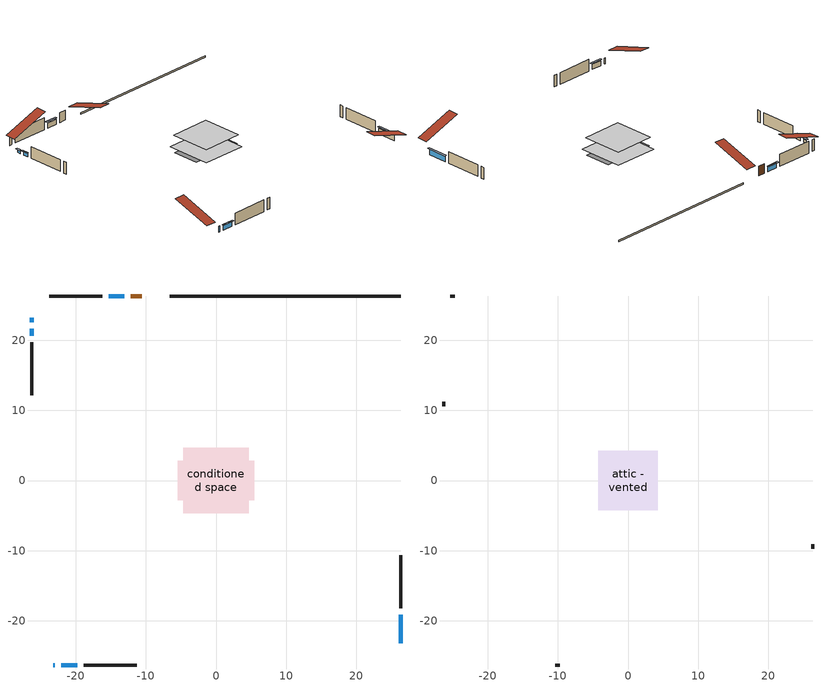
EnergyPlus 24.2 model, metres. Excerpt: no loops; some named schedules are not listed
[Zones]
conditioned space
 floor adiabatic (Floor2 construction): -3.89,-3.89 -3.89,3.89 3.89,3.89 3.89,-3.89 z0.3
 floor adiabatic (AdiabaticFloorConstruction): -4.69,-4.69 -4.69,4.69 4.69,4.69 4.69,-4.69 z0.3
 floor foundation (Slab1 construction): -5.42,-2.8 -5.42,2.8 5.42,2.8 5.42,-2.8 z0
 wall outside (AdiabaticWallConstruction 1): -10.6,26.28 -12.14,26.28 z0.3:2.33
 wall outside (AdiabaticWallConstruction): -23.19,-26.28 -22.94,-26.28 / 26.28,-23.19 26.28,-19.12 z0.3:1.52; -26.28,23.19 -26.28,22.57 z0.3:0.91; -26.28,21.65 -26.28,20.63 z0.3:1.06; -13.07,26.28 -15.3,26.28 / -22.01,-26.28 -19.77,-26.28 z0.3:1.34
 wall outside (Wall1 construction): -16.23,26.28 -23.78,26.28 / -18.85,-26.28 -11.3,-26.28 / -26.28,19.7 -26.28,12.15 / 26.28,-18.2 26.28,-10.65 z0.3:2.74
 wall foundation (FoundationWall1 construction): 26.28,26.28 -6.58,26.28 z0:0.3
 window (WindowConstruction 5): -23.18,-26.28 -22.94,-26.28 z0.3:1.52
 window (WindowConstruction 3): -26.28,23.18 -26.28,22.58 z0.3:0.91
 window (WindowConstruction 4): -26.28,21.65 -26.28,20.63 z0.3:1.06
 window (WindowConstruction): 26.28,-23.18 26.28,-19.13 z0.3:1.52
 window (WindowConstruction 1): -13.07,26.28 -15.3,26.28 z0.3:1.34
 window (WindowConstruction 2): -22.01,-26.28 -19.78,-26.28 z0.3:1.34
 door (Door): -10.6,26.28 -12.14,26.28 z0.3:2.33
 ceiling adiabatic (AdiabaticFloorConstruction): 4.69,-4.69 4.69,4.69 -4.69,4.69 -4.69,-4.69 z0.3
attic - vented
 floor to conditioned space (Floor1 construction Reversed): -4.23,-4.23 -4.23,4.23 4.23,4.23 4.23,-4.23 z2.74
 wall outside (Wall2 construction): -24.71,26.28 -25.36,26.28 / -10.37,-26.28 -9.72,-26.28 / -26.28,11.23 -26.28,10.58 / 26.28,-9.72 26.28,-9.07 z0.3:2.74
 roof outside (Roof1 construction): -9.68,26.28,2.74 -9.68,18.05,5.48 -7.5,18.05,5.48 -7.5,26.28,2.74; -24.11,-26.28,2.74 -24.11,-18.05,5.48 -26.28,-18.05,5.48 -26.28,-26.28,2.74; -26.28,24.11,2.74 -18.05,24.11,5.48 -18.05,26.28,5.48 -26.28,26.28,2.74; 26.28,-24.11,2.74 18.05,-24.11,5.48 18.05,-26.28,5.48 26.28,-26.28,2.74
shading: -26.28,22.37 -26.28,23.39 -26.7,23.39 -26.7,22.37 z1.11; -26.28,20.43 -26.28,21.85 -26.7,21.85 -26.7,20.43 z1.26; 26.28,-18.92 26.28,-23.39 26.7,-23.39 26.7,-18.92 z1.72; -15.5,26.28 -12.87,26.28 -12.87,26.7 -15.5,26.7 z1.54; -19.57,-26.28 -22.21,-26.28 -22.21,-26.7 -19.57,-26.7 z1.54
[Building]
Building 1: Terrain=Suburbs
[Site:Location]
Toronto Intl AP_ON: Latitude {deg}=43.68; Longitude {deg}=-79.63; Time Zone {hr}=-5; Elevation {m}=173; Keep Site Location Information=Yes
[Site:GroundTemperature:Shallow]
4.59119, 2.66285, 2.50842, 3.42352, 7.09712, 10.7536, 13.9236, 15.9317, 16.1023, 14.4691, 11.3799, 7.83558
[Site:WaterMainsTemperature]
Calculation Method=Schedule; Temperature Schedule=mains temperature schedule
[Material] Roughness=Rough; Thermal Absorptance=0.9
Name | Thickness {m} | Conductivity {W/m-K} | Density {kg/m3} | Specific Heat {J/kg-K} | Solar Absorptance | Visible Absorptance
asphalt or fiberglass shingles | 0.00635 | 0.162714 | 1121.4 | 1465.45 | 0.4 | 0.4
ceiling stud and cavity | 0.1397 | 0.0999208 | 65.682 | 1177.47 | 0.7 | 0.7
concrete 4.0 in. | 0.1016 | 1.803125 | 2242.8 | 837.4 | 0.7 | 0.7
concrete 8.0 in. | 0.2032 | 1.803125 | 2242.8 | 837.4 | 0.7 | 0.7
door material | 0.04445 | 0.188738 | 512.64 | 1214.23 | 0.7 | 0.7
exterior vertical ins | 0.00202101 | 0.029427 | 32.04 | 1214.23 | 0.7 | 0.7
floor covering | 0.0127 | 9.015625 | 54.468 | 1339.84 | 0.6 | 0.6
floor covering 1 | 0.0127 | 0.0433444 | 54.468 | 1339.84 | 0.6 | 0.6
floor rigid ins; wall rigid ins | 0.512978 | 0.029427 | 32.04 | 1214.23 | 0.7 | 0.7
floor stud and cavity | 0.0889 | 0.340671 | 50.32683 | 1063.81 | 0.7 | 0.7
floor stud and cavity 1 | 0.1397 | 1.75129 | 37.0049 | 1207.88 | 0.7 | 0.7
furniture material conditioned space 1 | 0.1524 | 0.115458 | 640.8 | 1214.23 | 0.6 | 0.6
gypsum board | 0.0127 | 0.160291 | 801 | 837.4 | 0.6 | 0.6
gypsum board 1 | 0.0127 | 0.160291 | 801 | 837.4 | 0.7 | 0.7
osb sheathing 0.5 in. | 0.0127 | 0.115458 | 512.64 | 1214.23 | 0.7 | 0.7
osb sheathing 0.75 in. | 0.01905 | 0.115458 | 512.64 | 1214.23 | 0.7 | 0.7
wall stud and cavity | 0.1397 | 0.158996 | 139.0536 | 1170.24 | 0.7 | 0.7
wall stud and cavity 1 | 0.0889 | 6.9971 | 50.32683 | 1063.81 | 0.6 | 0.6
wall stud and cavity 2 | 0.0889 | 0.380278 | 52.3479 | 1209.89 | 0.7 | 0.7
wall stud and cavity 3 | 0.0889 | 0.391764 | 83.0341 | 1211.67 | 0.7 | 0.7
wood siding | 0.0254 | 0.102417 | 544.68 | 1172.36 | 0.4 | 0.4
wood siding 1 | 0.00254 | 0.102417 | 544.68 | 1172.36 | 0.4 | 0.4
wood siding 2; wood siding 3 | 0.0254 | 0.102417 | 544.68 | 1172.36 | 0.7 | 0.7
[WindowMaterial:SimpleGlazingSystem]
Name | U-Factor {W/m2-K} | Solar Heat Gain Coefficient
WindowMaterial | 2.77711 | 0.66
WindowMaterial 1 | 2.77597 | 0.65
WindowMaterial 2 | 3.00026 | 0.58
WindowMaterial 3 | 2.95653 | 0.63
WindowMaterial 4 | 5.08635 | 0.63
[Construction]
AdiabaticFloorConstruction: floor stud and cavity 1, floor rigid ins, osb sheathing 0.75 in., floor covering 1
AdiabaticWallConstruction: wood siding 2, wall rigid ins, wall stud and cavity 2, gypsum board
AdiabaticWallConstruction 1: wood siding 3, wall rigid ins, wall stud and cavity 2, gypsum board
Door: door material
Floor1 construction Reversed: gypsum board, ceiling stud and cavity
Floor2 construction: floor stud and cavity, floor covering
FoundationWall1 construction: concrete 8.0 in., gypsum board 1
furniture construction conditioned space 1: furniture material conditioned space 1
PartitionWallConstruction: gypsum board, wall stud and cavity 3, gypsum board
Roof1 construction: asphalt or fiberglass shingles
Slab1 construction: concrete 4.0 in.
Wall1 construction: wood siding, osb sheathing 0.5 in., wall stud and cavity, gypsum board
Wall2 construction: wood siding 1, wall stud and cavity 1
WindowConstruction: WindowMaterial
WindowConstruction 1; WindowConstruction 2: WindowMaterial 1
WindowConstruction 3: WindowMaterial 2
WindowConstruction 4: WindowMaterial 3
WindowConstruction 5: WindowMaterial 4
[Zone] Multiplier=1; Part of Total Floor Area=Yes
Name | Volume {m3}
attic - vented | 31.8712
conditioned space | 176.5
[Space]
Name | Zone | Volume {m3}
attic - vented 1 | attic - vented | 31.8712
conditioned space 1 | conditioned space | 176.5
[ZoneInfiltration:EffectiveLeakageArea]
infil attic - vented 1: Zone or Space=attic - vented 1; Schedule=Always On Discrete; Effective Air Leakage Area {cm2}=2959.03; Stack Coefficient=0.00036048; Wind Coefficient=1.2828e-05
[ZoneMixing]
whole house fan mix: Zone or Space=attic - vented; Schedule=Always On Continuous; Design Flow Rate Calculation Method=Flow/Zone; Design Flow Rate {m3/s}=0; Source Zone or Space=conditioned space
[SurfaceProperty:ExposedFoundationPerimeter]
Slab1: Exposed Perimeter Calculation Method=TotalExposedPerimeter; Total Exposed Perimeter {m}=32.86
[InternalMass] Zone or ZoneList=conditioned space; Space or SpaceList=conditioned space 1
Name | Construction | Surface Area {m2}
furniture mass conditioned space 1 | furniture construction conditioned space 1 | 83.656
partition wall mass | PartitionWallConstruction | 148.5
[Lights]
interior lighting: Zone or ZoneList or Space or SpaceList=conditioned space 1; Schedule=interior lighting schedule; Design Level Calculation Method=LightingLevel; Lighting Level {W}=343.2; Return Air Fraction=0; Fraction Radiant=0.6; Fraction Visible=0.2; Fraction Replaceable=1
[People]
occupants: Zone or ZoneList or Space or SpaceList=conditioned space 1; Number of People Schedule=occupants schedule; Number of People Calculation Method=People; Number of People=3; Fraction Radiant=0.314171; Sensible Heat Fraction=0.56303; Activity Level Schedule=occupants activity schedule; Carbon Dioxide Generation Rate {m3/s-W}=0; Enable ASHRAE 55 Comfort Warnings=No; Mean Radiant Temperature Calculation Type=EnclosureAveraged
[ElectricEquipment] Zone or ZoneList or Space or SpaceList=conditioned space 1; Design Level Calculation Method=EquipmentLevel
Name | Schedule | Design Level {W} | Fraction Latent | Fraction Radiant | Fraction Lost
clothes dryer | clothes dryer schedule | 140.772 | 0.015 | 0.081 | 0.85
clothes washer | clothes washer schedule | 32.1985 | 0.03 | 0.162 | 0.7
cooking range | cooking range schedule | 215.147 | 0.08 | 0.432 | 0.2
dishwasher | dishwasher schedule | 66.8632 | 0.3 | 0.18 | 0.4
fridge | fridge schedule | 72.9452 | 0 | 0.6 | 0
mech vent house fan | mech vent house fan schedule | 0 | 0 | 0 | 1
mech vent house fan cfis | mech vent house fan cfis schedule | 0 | 0 | 0 | 0
misc plug loads | misc plug loads schedule | 494.7 | 0.045 | 0.513 | 0.1
whole house fan | Always On Discrete | 0 | 0 | 0 | 1
[OtherEquipment] Zone or ZoneList or Space or SpaceList=conditioned space 1; Design Level Calculation Method=EquipmentLevel
Name | Fuel Type | Schedule | Design Level {W} | Fraction Latent | Fraction Radiant | Fraction Lost
clothes dryer 1 | Electricity | clothes dryer schedule | 0 | 0.015 | 0.081 | 0.85
cooking range 1 | Electricity | cooking range schedule | 0 | 0.08 | 0.432 | 0.2
general water use latent | None | general water use schedule | 62.594 | 1 | 0 | 0
general water use sensible | None | general water use schedule | -61.6891 | 0 | 0.6 | 0
mech vent house fan latent load | None | Always On Discrete | 0 | 1 | 0 | 0
mech vent house fan sensible load | None | Always On Discrete | 0 | 0 | 0 | 0
water heater energy adjustment1 | Electricity | Always On Discrete | 0.01 | 0 | 0 | 1
[ZoneInfiltration:DesignFlowRate] Zone or ZoneList or Space or SpaceList=conditioned space 1; Schedule=Always On Discrete; Design Flow Rate Calculation Method=Flow/Zone; Design Flow Rate {m3/s}=0
infil flow; natural vent flow; whole house fan flow
[ZoneControl:Thermostat]
conditioned space Thermostat: Zone or ZoneList=conditioned space; Control Type Schedule=conditioned space Thermostat Schedule; Control 1=conditioned space temperature setpoint; Temperature Difference Between Cutout And Setpoint {deltaC}=0
[ZoneHVAC:Baseboard:Convective:Electric]
electric baseboard: Availability Schedule=Always On Discrete; Heating Design Capacity {W}=11812.5; Efficiency=1
[AirLoopHVAC:UnitarySystem]
unit heater unitary system: Control Type=Load; Controlling Zone or Thermostat Location=conditioned space; Dehumidification Control Type=None; Availability Schedule=Always On Discrete; Supply Fan=unit heater supply fan; Fan Placement=BlowThrough; Supply Air Fan Operating Mode Schedule=unit heater auto fan schedule; Heating Coil=unit heater htg coil; DX Heating Coil Sizing Ratio=1; Use DOAS DX Cooling Coil=No; Minimum Supply Air Temperature {C}=2; Latent Load Control=SensibleOnlyLoadControl; Cooling Supply Air Flow Rate Method=None; Heating Supply Air Flow Rate Method=SupplyAirFlowRate; Heating Supply Air Flow Rate {m3/s}=0.00141584; No Load Supply Air Flow Rate Method=SupplyAirFlowRate; No Load Supply Air Flow Rate {m3/s}=0; No Load Supply Air Flow Rate Control Set To Low Speed=Yes; Maximum Supply Air Temperature {C}=48.8889; Maximum Outdoor Dry-Bulb Temperature for Supplemental Heater Operation {C}=21; Ancillary On-Cycle Electric Power {W}=0; Ancillary Off-Cycle Electric Power {W}=0
[Fan:SystemModel]
unit heater supply fan: Availability Schedule=Always On Discrete; Design Maximum Air Flow Rate {m3/s}=0.00141584; Speed Control Method=Discrete; Electric Power Minimum Flow Rate Fraction=0.2; Design Pressure Rise {Pa}=500; Motor Efficiency=1; Motor In Air Stream Fraction=1; Design Electric Power Consumption {W}=Autosize; Design Power Sizing Method=PowerPerFlow; Electric Power Per Unit Flow Rate {W/(m3/s)}=1e-06; Electric Power Per Unit Flow Rate Per Unit Pressure {W/((m3/s)-Pa)}=1.66667; Fan Total Efficiency=0.7; Motor Loss Radiative Fraction=0; Number of Speeds=1; Speed Flow Fraction 1=1; Speed Electric Power Fraction 1=1
[Coil:Heating:Fuel]
unit heater htg coil: Availability Schedule=Always On Discrete; Fuel Type=OtherFuel1; Burner Efficiency=0.3; Nominal Capacity {W}=0.293071; On Cycle Parasitic Electric Load {W}=0; Off Cycle Parasitic Fuel Load {W}=0
[Zone equipment]
conditioned space: electric baseboard, unit heater unitary system
[Foundation:Kiva]
Foundation Kiva 1: Initial Indoor Air Temperature {C}=18; Wall Height Above Grade {m}=0.300015; Wall Depth Below Slab {m}=0.2032; Custom Block Material Name 1=exterior vertical ins; Custom Block Depth 1 {m}=0.300015; Custom Block X Position 1 {m}=0.2159; Custom Block Z Position 1 {m}=0
[Foundation:Kiva:Settings]
Soil Conductivity {W/m-K}=0.849921; Soil Density {kg/m3}=1842.3; Soil Specific Heat {J/kg-K}=418.7; Ground Solar Absorptivity=0.9; Ground Thermal Absorptivity=0.9; Ground Surface Roughness {m}=0.03; Far-Field Width {m}=40; Deep-Ground Boundary Condition=ZeroFlux; Deep-Ground Depth {m}=40; Minimum Cell Dimension {m}=0.2; Maximum Cell Growth Coefficient=3; Simulation Timestep=Timestep
[Exterior:Lights]
exterior lighting: Schedule=exterior lighting schedule; Design Level {W}=75.6
[EnergyManagementSystem:GlobalVariable]
infil_program_Qfan
infil_program_Qinf
natural_vent_program_Qnv
natural_vent_program_Qwhf
[EnergyManagementSystem:Sensor]
Name | Output:Variable or Output:Meter Index Key | Output:Variable or Output:Meter
airflow_gain | infil flow | Infiltration Sensible Heat Gain Energy
airflow_gain_1 | natural vent flow | Infiltration Sensible Heat Gain Energy
airflow_gain_2 | whole house fan flow | Infiltration Sensible Heat Gain Energy
airflow_loss | infil flow | Infiltration Sensible Heat Loss Energy
airflow_loss_1 | natural vent flow | Infiltration Sensible Heat Loss Energy
airflow_loss_2 | whole house fan flow | Infiltration Sensible Heat Loss Energy
clg_load_cond |  | Cooling:EnergyTransfer:Zone:CONDITIONED SPACE
clg_sp_s; clg_sp_s_1 | cooling setpoint | Schedule Value
clothes_dryer_exhaust_0_sch_s | clothes dryer exhaust 0 schedule | Schedule Value
conditioned_space_clg_unmet_s | conditioned space | Zone Cooling Setpoint Not Met Time
conditioned_space_htg_unmet_s | conditioned space | Zone Heating Setpoint Not Met Time
cool_season | cooling season schedule | Schedule Value
fridge_tin_s; tin_s; tin_s_1 | conditioned space | Zone Mean Air Temperature
htg_load_cond |  | Heating:EnergyTransfer:Zone:CONDITIONED SPACE
htg_sp_s; htg_sp_s_1 | heating setpoint | Schedule Value
ig_ee_conv | clothes dryer | Electric Equipment Convective Heating Energy
ig_ee_conv_2 | cooking range | Electric Equipment Convective Heating Energy
ig_ee_conv_4 | fridge | Electric Equipment Convective Heating Energy
ig_ee_conv_5 | misc plug loads | Electric Equipment Convective Heating Energy
ig_ee_conv_6 | whole house fan | Electric Equipment Convective Heating Energy
ig_ee_rad | clothes dryer | Electric Equipment Radiant Heating Energy
ig_ee_rad_2 | cooking range | Electric Equipment Radiant Heating Energy
ig_ee_rad_4 | fridge | Electric Equipment Radiant Heating Energy
ig_ee_rad_5 | misc plug loads | Electric Equipment Radiant Heating Energy
ig_ee_rad_6 | whole house fan | Electric Equipment Radiant Heating Energy
ig_lgt_conv | interior lighting | Lights Convective Heating Energy
ig_lgt_rad | interior lighting | Lights Radiant Heating Energy
ig_lgt_vis | interior lighting | Lights Visible Radiation Heating Energy
ig_oe_conv | clothes dryer 1 | Other Equipment Convective Heating Energy
ig_oe_conv_1 | cooking range 1 | Other Equipment Convective Heating Energy
ig_oe_conv_2 | general water use latent | Other Equipment Convective Heating Energy
ig_oe_conv_3 | general water use sensible | Other Equipment Convective Heating Energy
ig_oe_conv_4 | water heater energy adjustment1 | Other Equipment Convective Heating Energy
ig_oe_rad | clothes dryer 1 | Other Equipment Radiant Heating Energy
ig_oe_rad_1 | cooking range 1 | Other Equipment Radiant Heating Energy
ig_oe_rad_2 | general water use latent | Other Equipment Radiant Heating Energy
ig_oe_rad_3 | general water use sensible | Other Equipment Radiant Heating Energy
ig_oe_rad_4 | water heater energy adjustment1 | Other Equipment Radiant Heating Energy
ig_ppl_conv | occupants | People Convective Heating Energy
ig_ppl_rad | occupants | People Radiant Heating Energy
im_conv | furniture mass conditioned space 1 | Surface Inside Face Convection Heat Gain Energy
im_conv_1 | partition wall mass | Surface Inside Face Convection Heat Gain Energy
im_ig | furniture mass conditioned space 1 | Surface Inside Face Internal Gains Radiation Heat Gain Energy
im_ig_1 | partition wall mass | Surface Inside Face Internal Gains Radiation Heat Gain Energy
im_lgt | furniture mass conditioned space 1 | Surface Inside Face Lights Radiation Heat Gain Energy
im_lgt_1 | partition wall mass | Surface Inside Face Lights Radiation Heat Gain Energy
im_sol | furniture mass conditioned space 1 | Surface Inside Face Solar Radiation Heat Gain Energy
im_sol_1 | partition wall mass | Surface Inside Face Solar Radiation Heat Gain Energy
im_surf | furniture mass conditioned space 1 | Surface Inside Face Net Surface Thermal Radiation Heat Gain Energy
im_surf_1 | partition wall mass | Surface Inside Face Net Surface Thermal Radiation Heat Gain Energy
mv_conv | mech vent house fan | Electric Equipment Convective Heating Energy
mv_conv_1 | mech vent house fan cfis | Electric Equipment Convective Heating Energy
mv_conv_2 | mech vent house fan latent load | Other Equipment Convective Heating Energy
mv_conv_3 | mech vent house fan sensible load | Other Equipment Convective Heating Energy
mv_rad | mech vent house fan | Electric Equipment Radiant Heating Energy
mv_rad_1 | mech vent house fan cfis | Electric Equipment Radiant Heating Energy
mv_rad_2 | mech vent house fan latent load | Other Equipment Radiant Heating Energy
mv_rad_3 | mech vent house fan sensible load | Other Equipment Radiant Heating Energy
natural_vent_s | natural vent schedule | Schedule Value
out_pb_s |  | Site Outdoor Air Barometric Pressure
out_wt_s |  | Site Outdoor Air Humidity Ratio
site_vw_s |  | Site Wind Speed
ss_back_out | Window1 | Surface Window Shortwave from Zone Back Out Window Heat Transfer Rate
ss_back_out_1 | Window10 | Surface Window Shortwave from Zone Back Out Window Heat Transfer Rate
ss_back_out_2 | Window11 | Surface Window Shortwave from Zone Back Out Window Heat Transfer Rate
ss_back_out_3 | Window2 | Surface Window Shortwave from Zone Back Out Window Heat Transfer Rate
ss_back_out_4 | Window6 | Surface Window Shortwave from Zone Back Out Window Heat Transfer Rate
ss_back_out_5 | Window8 | Surface Window Shortwave from Zone Back Out Window Heat Transfer Rate
ss_conv | Door1 | Surface Inside Face Convection Heat Gain Energy
ss_conv_1 | Window1 | Surface Inside Face Convection Heat Gain Energy
ss_conv_2 | Window10 | Surface Inside Face Convection Heat Gain Energy
ss_conv_3 | Window11 | Surface Inside Face Convection Heat Gain Energy
ss_conv_4 | Window2 | Surface Inside Face Convection Heat Gain Energy
ss_conv_5 | Window6 | Surface Inside Face Convection Heat Gain Energy
ss_conv_6 | Window8 | Surface Inside Face Convection Heat Gain Energy
ss_ig | Door1 | Surface Inside Face Internal Gains Radiation Heat Gain Energy
ss_ig_1 | Window1 | Surface Inside Face Internal Gains Radiation Heat Gain Energy
ss_ig_2 | Window10 | Surface Inside Face Internal Gains Radiation Heat Gain Energy
ss_ig_3 | Window11 | Surface Inside Face Internal Gains Radiation Heat Gain Energy
ss_ig_4 | Window2 | Surface Inside Face Internal Gains Radiation Heat Gain Energy
ss_ig_5 | Window6 | Surface Inside Face Internal Gains Radiation Heat Gain Energy
ss_ig_6 | Window8 | Surface Inside Face Internal Gains Radiation Heat Gain Energy
ss_lgt | Door1 | Surface Inside Face Lights Radiation Heat Gain Energy
ss_sol | Door1 | Surface Inside Face Solar Radiation Heat Gain Energy
ss_surf | Door1 | Surface Inside Face Net Surface Thermal Radiation Heat Gain Energy
ss_surf_1 | Window1 | Surface Inside Face Net Surface Thermal Radiation Heat Gain Energy
ss_surf_2 | Window10 | Surface Inside Face Net Surface Thermal Radiation Heat Gain Energy
ss_surf_3 | Window11 | Surface Inside Face Net Surface Thermal Radiation Heat Gain Energy
ss_surf_4 | Window2 | Surface Inside Face Net Surface Thermal Radiation Heat Gain Energy
ss_surf_5 | Window6 | Surface Inside Face Net Surface Thermal Radiation Heat Gain Energy
ss_surf_6 | Window8 | Surface Inside Face Net Surface Thermal Radiation Heat Gain Energy
ss_trans_in | Window1 | Surface Window Transmitted Solar Radiation Rate
ss_trans_in_1 | Window10 | Surface Window Transmitted Solar Radiation Rate
ss_trans_in_2 | Window11 | Surface Window Transmitted Solar Radiation Rate
ss_trans_in_3 | Window2 | Surface Window Transmitted Solar Radiation Rate
ss_trans_in_4 | Window6 | Surface Window Transmitted Solar Radiation Rate
ss_trans_in_5 | Window8 | Surface Window Transmitted Solar Radiation Rate
ss_trans_out | Window1 | Surface Inside Face Initial Transmitted Diffuse Transmitted Out Window Solar Radiation Rate
ss_trans_out_1 | Window10 | Surface Inside Face Initial Transmitted Diffuse Transmitted Out Window Solar Radiation Rate
ss_trans_out_2 | Window11 | Surface Inside Face Initial Transmitted Diffuse Transmitted Out Window Solar Radiation Rate
ss_trans_out_3 | Window2 | Surface Inside Face Initial Transmitted Diffuse Transmitted Out Window Solar Radiation Rate
ss_trans_out_4 | Window6 | Surface Inside Face Initial Transmitted Diffuse Transmitted Out Window Solar Radiation Rate
ss_trans_out_5 | Window8 | Surface Inside Face Initial Transmitted Diffuse Transmitted Out Window Solar Radiation Rate
s_conv | Floor1 | Surface Inside Face Convection Heat Gain Energy
s_conv_1 | Floor2 | Surface Inside Face Convection Heat Gain Energy
s_conv_2 | FoundationWall1 | Surface Inside Face Convection Heat Gain Energy
s_conv_3 | inferred conditioned ceiling | Surface Inside Face Convection Heat Gain Energy
s_conv_4 | inferred conditioned floor | Surface Inside Face Convection Heat Gain Energy
s_conv_5 | Slab1 | Surface Inside Face Convection Heat Gain Energy
s_conv_6 | Wall1:0 | Surface Inside Face Convection Heat Gain Energy
s_conv_7 | Wall1:180 | Surface Inside Face Convection Heat Gain Energy
s_conv_8 | Wall1:270 | Surface Inside Face Convection Heat Gain Energy
s_conv_9 | Wall1:90 | Surface Inside Face Convection Heat Gain Energy
s_ig | Floor1 | Surface Inside Face Internal Gains Radiation Heat Gain Energy
s_ig_1 | Floor2 | Surface Inside Face Internal Gains Radiation Heat Gain Energy
s_ig_2 | FoundationWall1 | Surface Inside Face Internal Gains Radiation Heat Gain Energy
s_ig_3 | inferred conditioned ceiling | Surface Inside Face Internal Gains Radiation Heat Gain Energy
s_ig_4 | inferred conditioned floor | Surface Inside Face Internal Gains Radiation Heat Gain Energy
s_ig_5 | Slab1 | Surface Inside Face Internal Gains Radiation Heat Gain Energy
s_ig_6 | Wall1:0 | Surface Inside Face Internal Gains Radiation Heat Gain Energy
s_ig_7 | Wall1:180 | Surface Inside Face Internal Gains Radiation Heat Gain Energy
s_ig_8 | Wall1:270 | Surface Inside Face Internal Gains Radiation Heat Gain Energy
s_ig_9 | Wall1:90 | Surface Inside Face Internal Gains Radiation Heat Gain Energy
s_lgt | Floor1 | Surface Inside Face Lights Radiation Heat Gain Energy
s_lgt_1 | Floor2 | Surface Inside Face Lights Radiation Heat Gain Energy
s_lgt_2 | FoundationWall1 | Surface Inside Face Lights Radiation Heat Gain Energy
s_lgt_3 | inferred conditioned ceiling | Surface Inside Face Lights Radiation Heat Gain Energy
s_lgt_4 | inferred conditioned floor | Surface Inside Face Lights Radiation Heat Gain Energy
s_lgt_5 | Slab1 | Surface Inside Face Lights Radiation Heat Gain Energy
s_lgt_6 | Wall1:0 | Surface Inside Face Lights Radiation Heat Gain Energy
s_lgt_7 | Wall1:180 | Surface Inside Face Lights Radiation Heat Gain Energy
s_lgt_8 | Wall1:270 | Surface Inside Face Lights Radiation Heat Gain Energy
s_lgt_9 | Wall1:90 | Surface Inside Face Lights Radiation Heat Gain Energy
s_sol | Floor1 | Surface Inside Face Solar Radiation Heat Gain Energy
s_sol_1 | Floor2 | Surface Inside Face Solar Radiation Heat Gain Energy
s_sol_2 | FoundationWall1 | Surface Inside Face Solar Radiation Heat Gain Energy
s_sol_3 | inferred conditioned ceiling | Surface Inside Face Solar Radiation Heat Gain Energy
s_sol_4 | inferred conditioned floor | Surface Inside Face Solar Radiation Heat Gain Energy
s_sol_5 | Slab1 | Surface Inside Face Solar Radiation Heat Gain Energy
s_sol_6 | Wall1:0 | Surface Inside Face Solar Radiation Heat Gain Energy
s_sol_7 | Wall1:180 | Surface Inside Face Solar Radiation Heat Gain Energy
s_sol_8 | Wall1:270 | Surface Inside Face Solar Radiation Heat Gain Energy
s_sol_9 | Wall1:90 | Surface Inside Face Solar Radiation Heat Gain Energy
s_surf | Floor1 | Surface Inside Face Net Surface Thermal Radiation Heat Gain Energy
s_surf_1 | Floor2 | Surface Inside Face Net Surface Thermal Radiation Heat Gain Energy
s_surf_2 | FoundationWall1 | Surface Inside Face Net Surface Thermal Radiation Heat Gain Energy
s_surf_3 | inferred conditioned ceiling | Surface Inside Face Net Surface Thermal Radiation Heat Gain Energy
s_surf_4 | inferred conditioned floor | Surface Inside Face Net Surface Thermal Radiation Heat Gain Energy
s_surf_5 | Slab1 | Surface Inside Face Net Surface Thermal Radiation Heat Gain Energy
s_surf_6 | Wall1:0 | Surface Inside Face Net Surface Thermal Radiation Heat Gain Energy
s_surf_7 | Wall1:180 | Surface Inside Face Net Surface Thermal Radiation Heat Gain Energy
s_surf_8 | Wall1:270 | Surface Inside Face Net Surface Thermal Radiation Heat Gain Energy
s_surf_9 | Wall1:90 | Surface Inside Face Net Surface Thermal Radiation Heat Gain Energy
tout_s | conditioned space | Zone Outdoor Air Drybulb Temperature
unit_heater_htg_coil_s | unit heater htg coil | Heating Coil Heating Energy
unit_heater_supply_fan_s | unit heater supply fan | Fan Electricity Energy
